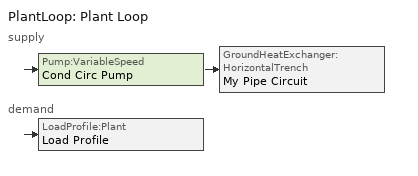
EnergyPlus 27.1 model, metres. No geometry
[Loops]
PlantLoop 'Plant Loop'
 supply: Pump:VariableSpeed 'Cond Circ Pump' > GroundHeatExchanger:HorizontalTrench 'My Pipe Circuit'
 demand: LoadProfile:Plant 'Load Profile'
[Building]
Piping System Example: North Axis {deg}=0; Terrain=Suburbs; Loads Convergence Tolerance Value {W}=0.05; Temperature Convergence Tolerance Value {deltaC}=0.05; Solar Distribution=FullInteriorAndExterior; Maximum Number of Warmup Days=35; Minimum Number of Warmup Days=6
[Site:Location]
Denver Centennial CO USA WMO=724666: Latitude {deg}=39.57; Longitude {deg}=-104.85; Time Zone {hr}=-7; Elevation {m}=1793
[SizingPeriod:DesignDay] Day of Month=21; Humidity Condition Type=WetBulb; Barometric Pressure {Pa}=81560; Rain Indicator=No; Snow Indicator=No; Daylight Saving Time Indicator=No; Solar Model Indicator=ASHRAEClearSky
Name | Month | Day Type | Maximum Dry-Bulb Temperature {C} | Daily Dry-Bulb Temperature Range {deltaC} | Wetbulb or DewPoint at Maximum Dry-Bulb {C} | Wind Speed {m/s} | Wind Direction {deg} | Sky Clearness
Denver Centennial Ann Htg 99.6% Condns DB | 12 | WinterDesignDay | -18.8 | 0 | -18.8 | 3 | 340 | 0
Denver Centennial Ann Clg 1% Condns DB=>MWB | 7 | SummerDesignDay | 32 | 15.2 | 15.5 | 4.9 | 0 | 1
[Site:GroundTemperature:Undisturbed:KusudaAchenbach]
KATemps: 1.08, 962, 2576, 15.5, 12.8, 17.3
[GroundHeatExchanger:HorizontalTrench]
My Pipe Circuit: Design Flow Rate {m3/s}=0.004; Trench Length in Pipe Axial Direction {m}=75; Number of Trenches=2; Horizontal Spacing Between Pipes {m}=2; Pipe Inner Diameter {m}=0.016; Pipe Outer Diameter {m}=0.02667; Burial Depth {m}=1.25; Soil Thermal Conductivity {W/m-K}=1.08; Soil Density {kg/m3}=962; Soil Specific Heat {J/kg-K}=2576; Pipe Thermal Conductivity {W/m-K}=0.3895; Pipe Density {kg/m3}=641; Pipe Specific Heat {J/kg-K}=2405; Soil Moisture Content Percent {percent}=30; Soil Moisture Content Percent at Saturation {percent}=50; Undisturbed Ground Temperature Model Type=Site:GroundTemperature:Undisturbed:KusudaAchenbach; Undisturbed Ground Temperature Model=KATemps; Evapotranspiration Ground Cover Parameter=0.408
[PlantLoop]
Plant Loop: Fluid Type=UserDefinedFluidType; User Defined Fluid Type=PropyleneGlycol70Percent; Plant Equipment Operation Scheme=Loop Operation; Maximum Loop Temperature {C}=80; Minimum Loop Temperature {C}=-30; Maximum Loop Flow Rate {m3/s}=0.004; Minimum Loop Flow Rate {m3/s}=0; Plant Loop Volume {m3}=Autocalculate; Load Distribution Scheme=SequentialLoad
[SetpointManager:Scheduled]
Main Loop Setpoint Manager: Control Variable=Temperature; Schedule=Main Loop Temp Sch; Setpoint Node or NodeList=Main Loop Setpoint Node List
[LoadProfile:Plant]
Load Profile: Load Schedule=LoadSchedule; Peak Flow Rate {m3/s}=0.004; Flow Rate Fraction Schedule=FlowFracSchedule; Plant Loop Fluid Type=Water
[PlantEquipmentOperationSchemes]
Loop Operation: Control Scheme 1=Year Round Operation; Control Scheme 1 Schedule=AlwaysOnSchedule
[PlantEquipmentOperation:Uncontrolled]
Year Round Operation: Equipment List=HX Equipment
[PlantEquipmentList]
HX Equipment: My Pipe Circuit
[Pump:VariableSpeed]
Cond Circ Pump: Design Maximum Flow Rate {m3/s}=0.004; Design Pump Head {Pa}=5000; Design Power Consumption {W}=25; Motor Efficiency=0.87; Fraction of Motor Inefficiencies to Fluid Stream=0; Coefficient 1 of the Part Load Performance Curve=0; Coefficient 2 of the Part Load Performance Curve=1; Coefficient 3 of the Part Load Performance Curve=0; Coefficient 4 of the Part Load Performance Curve=0; Design Minimum Flow Rate {m3/s}=0; Pump Control Type=Intermittent
[Schedule:Compact]
LoadSchedule: Through: 04/30, For: AllDays, Until: 24:00, 2000, Through: 09/30, For: AllDays, Until: 24:00, -3000, Through: 12/31, For: AllDays, Until: 24:00, 2000
FlowFracSchedule; AlwaysOnSchedule: Through: 12/31, For: AllDays, Until: 24:00, 1
Main Loop Temp Sch: Through: 12/31, For: AllDays, Until: 24:00, 30
